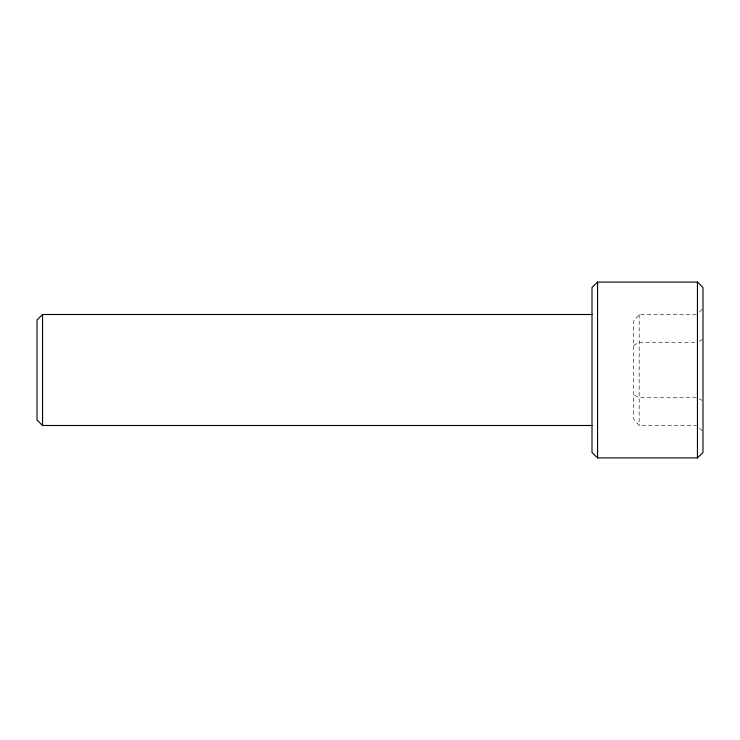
<?xml version="1.0" encoding="UTF-8"?>
<svg xmlns="http://www.w3.org/2000/svg" width="740" height="740" viewBox="0 0 740 740"><rect width="100%" height="100%" fill="white"/><g stroke="black" fill="none" stroke-linecap="round" stroke-linejoin="round"><path stroke-width="0.56" stroke-dasharray="3.7 2.78" d="M696.303 314.5L639.175 314.5L633.625 320.91L633.625 419.09L639.175 425.5L696.303 425.5M699.531 312.095L702.306 308.894M633.625 345.45L639.175 342.25L696.303 342.25M699.3 341.186L702.075 339.577M696.303 397.75L639.175 397.75L633.625 394.55M699.3 398.814L702.075 400.423M699.531 427.905L702.306 431.106M639.175 314.5L639.175 425.5"/><path stroke-width="1.11" d="M592 314.5L42.55 314.5L37 320.05L37 419.95L42.55 425.5L592 425.5M597.55 282.097L592 287.499L592 452.501L597.55 457.903L697.45 457.903L703 452.492L703 287.499L697.45 282.088L597.55 282.088L597.55 457.903M697.45 282.088L697.45 457.903M42.55 314.5L42.55 425.5"/></g></svg>
